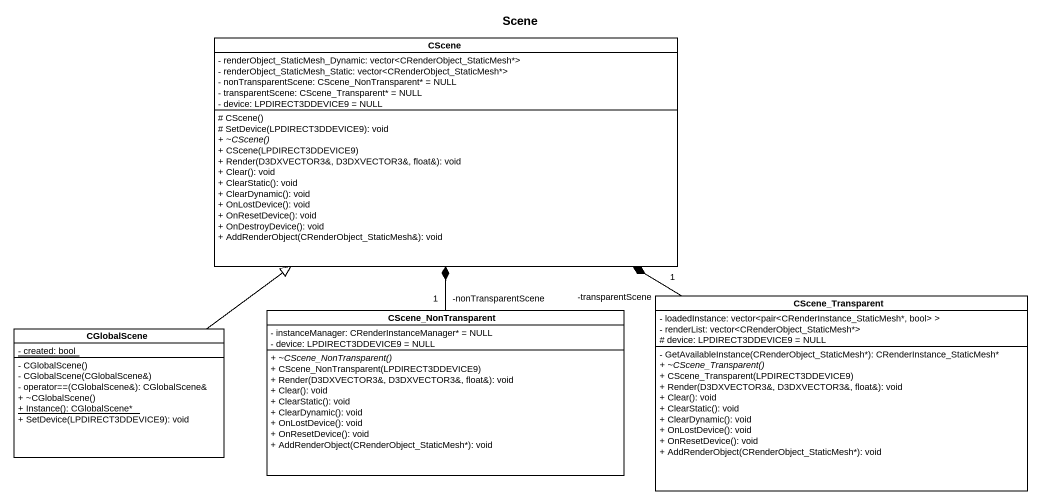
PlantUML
@startuml
title Scene
hide circle
hide empty members
skinparam classAttributeIconSize 0
class CScene {
  - renderObject_StaticMesh_Dynamic: vector<CRenderObject_StaticMesh*>
  - renderObject_StaticMesh_Static: vector<CRenderObject_StaticMesh*>
  - nonTransparentScene: CScene_NonTransparent* = NULL
  - transparentScene: CScene_Transparent* = NULL
  - device: LPDIRECT3DDEVICE9 = NULL
  # CScene()
  # SetDevice(LPDIRECT3DDEVICE9): void
  {abstract} + ~CScene()
  + CScene(LPDIRECT3DDEVICE9)
  + Render(D3DXVECTOR3&, D3DXVECTOR3&, float&): void
  + Clear(): void
  + ClearStatic(): void
  + ClearDynamic(): void
  + OnLostDevice(): void
  + OnResetDevice(): void
  + OnDestroyDevice(): void
  + AddRenderObject(CRenderObject_StaticMesh&): void
}
class CScene_Transparent {
  - loadedInstance: vector<pair<CRenderInstance_StaticMesh*, bool> >
  - renderList: vector<CRenderObject_StaticMesh*>
  # device: LPDIRECT3DDEVICE9 = NULL
  - GetAvailableInstance(CRenderObject_StaticMesh*): CRenderInstance_StaticMesh*
  {abstract} + ~CScene_Transparent()
  + CScene_Transparent(LPDIRECT3DDEVICE9)
  + Render(D3DXVECTOR3&, D3DXVECTOR3&, float&): void
  + Clear(): void
  + ClearStatic(): void
  + ClearDynamic(): void
  + OnLostDevice(): void
  + OnResetDevice(): void
  + AddRenderObject(CRenderObject_StaticMesh*): void
}
class CGlobalScene {
  {static} - created: bool
  - CGlobalScene()
  - CGlobalScene(CGlobalScene&)
  - operator==(CGlobalScene&): CGlobalScene&
  + ~CGlobalScene()
  {static} + Instance(): CGlobalScene*
  + SetDevice(LPDIRECT3DDEVICE9): void
}
class CScene_NonTransparent {
  - instanceManager: CRenderInstanceManager* = NULL
  - device: LPDIRECT3DDEVICE9 = NULL
  {abstract} + ~CScene_NonTransparent()
  + CScene_NonTransparent(LPDIRECT3DDEVICE9)
  + Render(D3DXVECTOR3&, D3DXVECTOR3&, float&): void
  + Clear(): void
  + ClearStatic(): void
  + ClearDynamic(): void
  + OnLostDevice(): void
  + OnResetDevice(): void
  + AddRenderObject(CRenderObject_StaticMesh*): void
}
CScene_Transparent "-transparentScene\n1" -up-* CScene
CGlobalScene -up-|> CScene
CScene_NonTransparent "-nonTransparentScene\n1" -up-* CScene
@enduml
